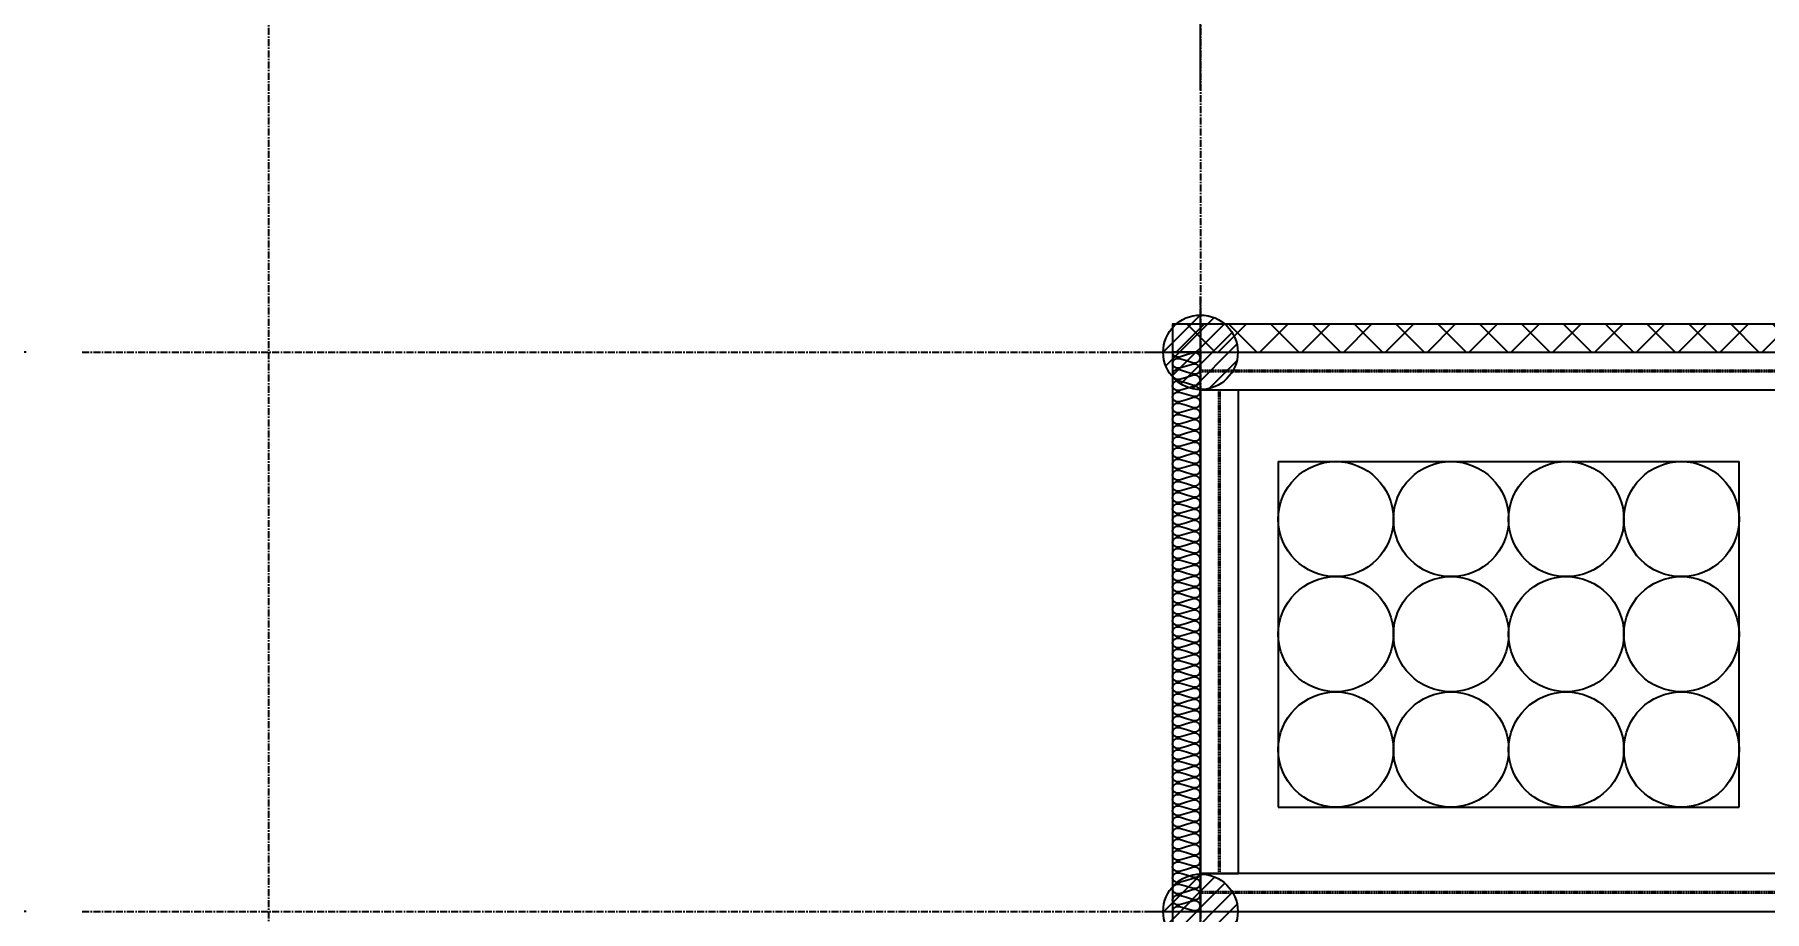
# Model space of a CAD drawing. Header units: millimetres. Extents: x 4080735 to 4152075, y -451436 to -400976.
# Drawn here: x 4093552 to 4102833, y -423662 to -418958 of the extents above; entities that cross this region are included whole.
import ezdxf

# ---------------------------------------------------------------- set-up
doc = ezdxf.new("R2010")
doc.units = ezdxf.units.MM
doc.header["$LTSCALE"] = 60
for name, pattern in [('120', [23, 20, -1, 1, -1]), ('CEN', [62, 60, -1, 0, -1]), ('CENTER', [2, 1.25, -0.25, 0.25, -0.25]), ('HIDDEN', [0.375, 0.25, -0.125])]:
    doc.linetypes.add(name, pattern=pattern)
doc.layers.get('Defpoints').update_dxf_attribs({"color": 140})
for name, color, linetype in [('1CEN', 1, 'CEN'), ('1ST FL FW1-2', 3, 'Continuous'), ('1ST FL W1', 3, 'Continuous'), ('CEN', 1, 'CENTER'), ('DIM-SCALE', 7, 'Continuous'), ('EQUIPMENT', 6, 'Continuous'), ('PILE', 4, 'Continuous')]:
    doc.layers.add(name, color=color, linetype=linetype)
doc.styles.add('돋움', font='')
doc.styles.get('돋움').set_extended_font_data('Dotum')
doc.dimstyles.new('일반도면_0060', dxfattribs={"dimtxt": 240, "dimasz": 240, "dimexe": 60, "dimexo": 300, "dimgap": 75, "dimtad": 1, "dimdec": 0, "dimzin": 0, "dimdsep": 46, "dimtxsty": '돋움', "dimcen": -300, "dimclrd": 7, "dimclre": 7, "dimclrt": 2, "dimadec": 8, "dimazin": 0, "dimtfac": 1, "dimtdec": 0, "dimtix": 1, "dimtmove": 2, "dimatfit": 3, "dimfxl": 1, "dimtolj": 1, "dimtzin": 0, "dimarcsym": 0})

# ---------------------------------------------------------------- blocks, each defined once
blk = doc.blocks.new('외각')
at = {"color": 8, "linetype": 'HIDDEN', "ltscale": 0.1}
for p, q in [((-15016.00000000172, 5022.101206041465), (-30016.00000000288, 5022.101206041465)), ((-15016.00000000172, 5014.611206041474), (-30016.00000000288, 5014.611206041474)), ((-29918.24500000049, 2322.856206041848), (-29918.24500000064, 4916.856206042808)), ((-29910.7550000005, 2322.856206041848), (-29910.75500000064, 4916.856206042808)), ((-15016.00000000172, 2225.101206042978), (-30016.00000000288, 2225.101206042978)), ((-15016.00000000172, 2217.611206042988), (-30016.00000000288, 2217.611206042988))]:
    blk.add_line(p, q, dxfattribs=at)
at = {"color": 8}
for points in [[(-15016.00000000284, 4916.856206042925), (-30016.00000000284, 4916.856206040829), (-30016.00000000284, 5119.856206041935), (-15016.00000000051, 5119.856206042925)], [(-29813.00000000049, 4916.856206042808), (-30016.00000000049, 4916.856206042808), (-30016.00000000049, 2322.856206042983), (-29813.00000000049, 2322.856206041644)], [(-15016.00000000284, 2322.856206042983), (-30016.00000000284, 2322.856206045079), (-30016.00000000284, 2119.856206043973), (-15016.00000000051, 2119.856206042983)]]:
    blk.add_lwpolyline(points, close=True, dxfattribs=at)
blk = doc.blocks.new('EQ')
at = {"layer": 'EQUIPMENT', "color": 253}
for p, q in [((-15312.62112392392, 20720.75178003008), (-15312.62112392392, 18866.75178003008)), ((-15312.62112392392, 20720.75178003008), (-12840.62112392392, 20720.75178003008)), ((-12840.62112392392, 18866.75178003008), (-12840.62112392392, 20720.75178003008)), ((-15312.62112392392, 18866.75178003008), (-12840.62112392392, 18866.75178003008))]:
    blk.add_line(p, q, dxfattribs=at)
for centre in [(-15003.62112392392, 20411.75178003008), (-14385.62112392392, 20411.75178003008), (-13767.62112392392, 20411.75178003008), (-13149.62112392392, 20411.75178003008), (-15003.62112392392, 19793.75178003008), (-14385.62112392392, 19793.75178003008), (-13767.62112392392, 19793.75178003008), (-13149.62112392392, 19793.75178003008), (-15003.62112392392, 19175.75178003008), (-14385.62112392392, 19175.75178003008), (-13767.62112392392, 19175.75178003008), (-13149.62112392392, 19175.75178003008)]:
    blk.add_circle(centre, 309.0000000000001, dxfattribs=at)
blk = doc.blocks.new('*D46')
at = {"layer": 'Defpoints', "color": 0, "transparency": 16777216}
for p in [(4093807.760404489, -414662.0759087551), (4091206.836881036, -420662.0759087551), (4093807.760404489, -420662.0759087551)]:
    blk.add_point(p, dxfattribs=at)
at = {"layer": 'DIM-SCALE', "color": 7, "lineweight": -2, "transparency": 16777216}
for p, q in [((4093507.760404489, -414662.0759087551), (4091146.836881036, -414662.0759087551)), ((4091206.836881036, -414902.0759087551), (4091206.836881036, -420422.0759087551)), ((4093507.760404489, -420662.0759087551), (4091146.836881036, -420662.0759087551))]:
    blk.add_line(p, q, dxfattribs=at)
at = {"layer": 'DIM-SCALE', "color": 7, "transparency": 16777216}
for points in [[(4091166.836881036, -414902.0759087551), (4091246.836881036, -414902.0759087551), (4091206.836881036, -414662.0759087551)], [(4091166.836881036, -420422.0759087551), (4091246.836881036, -420422.0759087551), (4091206.836881036, -420662.0759087551)]]:
    blk.add_solid(points, dxfattribs=at)
at = {"layer": 'DIM-SCALE', "color": 2, "transparency": 16777216, "insert": (4091011.674058783, -417662.0759087562), "char_height": 240, "attachment_point": 5, "rotation": 90, "style": '돋움'}
blk.add_mtext('\\A1;6000', dxfattribs=at)
blk = doc.blocks.new('*D47')
at = {"layer": 'Defpoints', "color": 0, "transparency": 16777216}
for p in [(4093807.760404489, -423662.0759087561), (4091206.836881036, -426662.0759087551), (4093807.760404489, -426662.0759087551)]:
    blk.add_point(p, dxfattribs=at)
at = {"layer": 'DIM-SCALE', "color": 7, "lineweight": -2, "transparency": 16777216}
for p, q in [((4093507.760404489, -423662.0759087561), (4091146.836881036, -423662.0759087561)), ((4091206.836881036, -423902.0759087561), (4091206.836881036, -426422.0759087551)), ((4093507.760404489, -426662.0759087551), (4091146.836881036, -426662.0759087551))]:
    blk.add_line(p, q, dxfattribs=at)
at = {"layer": 'DIM-SCALE', "color": 7, "transparency": 16777216}
for points in [[(4091166.836881036, -423902.0759087561), (4091246.836881036, -423902.0759087561), (4091206.836881036, -423662.0759087561)], [(4091166.836881036, -426422.0759087551), (4091246.836881036, -426422.0759087551), (4091206.836881036, -426662.0759087551)]]:
    blk.add_solid(points, dxfattribs=at)
at = {"layer": 'DIM-SCALE', "color": 2, "transparency": 16777216, "insert": (4091011.674058783, -425162.0759087566), "char_height": 240, "attachment_point": 5, "rotation": 90, "style": '돋움'}
blk.add_mtext('\\A1;3000', dxfattribs=at)
blk = doc.blocks.new('*D48')
at = {"layer": 'Defpoints', "color": 0, "transparency": 16777216}
for p in [(4093807.760404489, -420662.075908757), (4091206.836881036, -423662.0759087561), (4093807.760404489, -423662.0759087561)]:
    blk.add_point(p, dxfattribs=at)
at = {"layer": 'DIM-SCALE', "color": 7, "lineweight": -2, "transparency": 16777216}
for p, q in [((4093507.760404489, -420662.075908757), (4091146.836881036, -420662.075908757)), ((4091206.836881036, -420902.075908757), (4091206.836881036, -423422.0759087561)), ((4093507.760404489, -423662.0759087561), (4091146.836881036, -423662.0759087561))]:
    blk.add_line(p, q, dxfattribs=at)
at = {"layer": 'DIM-SCALE', "color": 7, "transparency": 16777216}
for points in [[(4091166.836881036, -420902.075908757), (4091246.836881036, -420902.075908757), (4091206.836881036, -420662.075908757)], [(4091166.836881036, -423422.0759087561), (4091246.836881036, -423422.0759087561), (4091206.836881036, -423662.0759087561)]]:
    blk.add_solid(points, dxfattribs=at)
at = {"layer": 'DIM-SCALE', "color": 2, "transparency": 16777216, "insert": (4091011.674058783, -422162.0759087576), "char_height": 240, "attachment_point": 5, "rotation": 90, "style": '돋움'}
blk.add_mtext('\\A1;3000', dxfattribs=at)
blk = doc.blocks.new('406.9X9')
at = {"layer": 'PILE', "linetype": 'ByBlock'}
h = blk.add_hatch(dxfattribs=at)
h.set_pattern_fill('ANSI31', color=256, scale=500, style=0)
h.set_pattern_definition([(45, (0, 0), (-44.19417382415921, 44.19417382415922), [])])
edge = h.paths.add_edge_path()
edge.add_arc((0, 0), 200, 0, 360)
at = {"layer": 'CEN', "linetype": '120', "ltscale": 0.1}
for p, q in [((-2.041279203118641e-13, -300.0000000002728), (1.36932592852984e-13, 299.9999999997272)), ((-300.0000000006585, -9.311919391659459e-10), (299.9999999993414, -9.314477345508195e-10))]:
    blk.add_line(p, q, dxfattribs=at)
at = {"layer": 'PILE', "linetype": 'ByBlock'}
blk.add_circle((0, 0), 200, dxfattribs=at)
blk = doc.blocks.new('*D64')
at = {"layer": 'Defpoints', "color": 0, "transparency": 16777216}
for p in [(4099807.760404487, -417959.3782484708), (4099807.760404487, -419555.8238352006), (4105807.760404496, -420362.1473873892)]:
    blk.add_point(p, dxfattribs=at)
at = {"layer": 'DIM-SCALE', "color": 7, "lineweight": -2, "transparency": 16777216}
for p, q in [((4099807.760404487, -419255.8238352006), (4099807.760404487, -417899.3782484708)), ((4105807.760404496, -420062.1473873892), (4105807.760404496, -417899.3782484708)), ((4105567.760404496, -417959.3782484708), (4100047.760404487, -417959.3782484708))]:
    blk.add_line(p, q, dxfattribs=at)
at = {"layer": 'DIM-SCALE', "color": 7, "transparency": 16777216}
for points in [[(4100047.760404487, -417919.3782484708), (4100047.760404487, -417999.3782484708), (4099807.760404487, -417959.3782484708)], [(4105567.760404496, -417919.3782484708), (4105567.760404496, -417999.3782484708), (4105807.760404496, -417959.3782484708)]]:
    blk.add_solid(points, dxfattribs=at)
at = {"layer": 'DIM-SCALE', "color": 2, "transparency": 16777216, "insert": (4102807.760404492, -417764.2154262185), "char_height": 240, "attachment_point": 5, "style": '돋움'}
blk.add_mtext('\\A1;6000', dxfattribs=at)

msp = doc.modelspace()

# ---------------------------------------------------------------- linework, layer by layer
at = {"layer": '1CEN', "color": 1, "linetype": 'CENTER', "ltscale": 0.5}
for p, q in [((4094807.760404488, -407162.0759087493), (4094807.760404488, -445662.0759087484)), ((4099807.760404488, -407162.0759087493), (4099807.760404488, -445662.0759087484))]:
    msp.add_line(p, q, dxfattribs=at)
at = {"layer": '1ST FL W1', "color": 8}
for p, q in [((4099657.7604045, -420662.3647368861), (4099657.839440681, -420662.147387389)), ((4099657.760404496, -420662.147387389), (4099657.7604045, -429512.005762872)), ((4099807.760404496, -420662.1473873889), (4099657.760404496, -420662.147387389)), ((4099663.7604045, -420678.8647368879), (4099657.7604045, -420662.3647368861)), ((4099657.7604045, -420722.3647368861), (4099663.7604045, -420705.8647368851)), ((4099678.7604045, -420687.8647368861), (4099663.7604045, -420678.8647368879)), ((4099663.7604045, -420705.8647368851), (4099678.7604045, -420695.3647368861)), ((4099695.2604045, -420687.8647368861), (4099678.7604045, -420687.8647368861)), ((4099678.7604045, -420695.3647368861), (4099695.2604045, -420695.3647368861)), ((4099732.7604045, -420676.6147368861), (4099695.2604045, -420687.8647368861)), ((4099695.2604045, -420695.3647368861), (4099732.7604045, -420706.6147368861)), ((4099770.2604045, -420665.3647368861), (4099732.7604045, -420676.6147368861)), ((4099732.7604045, -420706.6147368861), (4099770.2604045, -420717.8647368861)), ((4099786.7604045, -420665.3647368861), (4099770.2604045, -420665.3647368861)), ((4099801.7604045, -420675.8647368851), (4099786.7604045, -420665.3647368861)), ((4099786.7604045, -420717.8647368861), (4099801.7604045, -420708.8647368879)), ((4099807.7604045, -420692.3647368861), (4099801.7604045, -420675.8647368851)), ((4099801.7604045, -420708.8647368879), (4099807.7604045, -420692.3647368861)), ((4099807.7604045, -429662.003593428), (4099807.760404496, -420662.1473873889)), ((4099663.7604045, -420738.8647368879), (4099657.7604045, -420722.3647368861)), ((4099657.7604045, -420782.3647368861), (4099663.7604045, -420765.8647368851)), ((4099663.7604045, -420798.8647368879), (4099657.7604045, -420782.3647368861)), ((4099678.7604045, -420747.8647368861), (4099663.7604045, -420738.8647368879)), ((4099663.7604045, -420765.8647368851), (4099678.7604045, -420755.3647368861)), ((4099678.7604045, -420807.8647368861), (4099663.7604045, -420798.8647368879)), ((4099695.2604045, -420747.8647368861), (4099678.7604045, -420747.8647368861)), ((4099678.7604045, -420755.3647368861), (4099695.2604045, -420755.3647368861)), ((4099732.7604045, -420736.6147368861), (4099695.2604045, -420747.8647368861)), ((4099695.2604045, -420755.3647368861), (4099732.7604045, -420766.6147368861)), ((4099732.7604045, -420796.6147368861), (4099695.2604045, -420807.8647368861)), ((4099770.2604045, -420725.3647368861), (4099732.7604045, -420736.6147368861)), ((4099732.7604045, -420766.6147368861), (4099770.2604045, -420777.8647368861)), ((4099770.2604045, -420785.3647368861), (4099732.7604045, -420796.6147368861)), ((4099770.2604045, -420717.8647368861), (4099786.7604045, -420717.8647368861)), ((4099786.7604045, -420725.3647368861), (4099770.2604045, -420725.3647368861)), ((4099770.2604045, -420777.8647368861), (4099786.7604045, -420777.8647368861)), ((4099786.7604045, -420785.3647368861), (4099770.2604045, -420785.3647368861)), ((4099801.7604045, -420735.8647368851), (4099786.7604045, -420725.3647368861)), ((4099786.7604045, -420777.8647368861), (4099801.7604045, -420768.8647368879)), ((4099801.7604045, -420795.8647368851), (4099786.7604045, -420785.3647368861)), ((4099807.7604045, -420752.3647368861), (4099801.7604045, -420735.8647368851)), ((4099801.7604045, -420768.8647368879), (4099807.7604045, -420752.3647368861)), ((4099807.7604045, -420812.3647368861), (4099801.7604045, -420795.8647368851)), ((4099657.7604045, -420842.3647368861), (4099663.7604045, -420825.8647368851)), ((4099663.7604045, -420858.8647368879), (4099657.7604045, -420842.3647368861)), ((4099663.7604045, -420825.8647368851), (4099678.7604045, -420815.3647368861)), ((4099678.7604045, -420867.8647368861), (4099663.7604045, -420858.8647368879)), ((4099695.2604045, -420807.8647368861), (4099678.7604045, -420807.8647368861)), ((4099678.7604045, -420815.3647368861), (4099695.2604045, -420815.3647368861)), ((4099695.2604045, -420867.8647368861), (4099678.7604045, -420867.8647368861)), ((4099695.2604045, -420815.3647368861), (4099732.7604045, -420826.6147368861)), ((4099732.7604045, -420856.6147368861), (4099695.2604045, -420867.8647368861)), ((4099732.7604045, -420826.6147368861), (4099770.2604045, -420837.8647368861)), ((4099770.2604045, -420845.3647368861), (4099732.7604045, -420856.6147368861)), ((4099770.2604045, -420837.8647368861), (4099786.7604045, -420837.8647368861)), ((4099786.7604045, -420845.3647368861), (4099770.2604045, -420845.3647368861)), ((4099786.7604045, -420837.8647368861), (4099801.7604045, -420828.8647368879)), ((4099801.7604045, -420855.8647368851), (4099786.7604045, -420845.3647368861)), ((4099801.7604045, -420828.8647368879), (4099807.7604045, -420812.3647368861)), ((4099807.7604045, -420872.3647368861), (4099801.7604045, -420855.8647368851))]:
    msp.add_line(p, q, dxfattribs=at)
for points in [[(4099807.7604045, -421412.3468207177), (4099801.7604045, -421395.8468207168), (4099786.7604045, -421385.3468207177), (4099770.2604045, -421385.3468207177), (4099732.7604045, -421396.5968207177), (4099695.2604045, -421407.8468207177), (4099678.7604045, -421407.8468207177), (4099663.7604045, -421398.8468207196), (4099657.7604045, -421382.3468207177), (4099663.7604045, -421365.8468207168), (4099678.7604045, -421355.3468207177), (4099695.2604045, -421355.3468207177), (4099732.7604045, -421366.5968207177), (4099770.2604045, -421377.8468207177), (4099786.7604045, -421377.8468207177), (4099801.7604045, -421368.8468207196), (4099807.7604045, -421352.3468207177), (4099801.7604045, -421335.8468207168), (4099786.7604045, -421325.3468207177), (4099770.2604045, -421325.3468207177), (4099732.7604045, -421336.5968207177), (4099695.2604045, -421347.8468207177), (4099678.7604045, -421347.8468207177), (4099663.7604045, -421338.8468207196), (4099657.7604045, -421322.3468207177), (4099663.7604045, -421305.8468207168), (4099678.7604045, -421295.3468207177), (4099695.2604045, -421295.3468207177), (4099732.7604045, -421306.5968207177), (4099770.2604045, -421317.8468207177), (4099786.7604045, -421317.8468207177), (4099801.7604045, -421308.8468207196), (4099807.7604045, -421292.3468207177), (4099801.7604045, -421275.8468207168), (4099786.7604045, -421265.3468207177), (4099770.2604045, -421265.3468207177), (4099732.7604045, -421276.5968207177), (4099695.2604045, -421287.8468207177), (4099678.7604045, -421287.8468207177), (4099663.7604045, -421278.8468207196), (4099657.7604045, -421262.3468207177), (4099663.7604045, -421245.8468207168), (4099678.7604045, -421235.3468207177), (4099695.2604045, -421235.3468207177), (4099732.7604045, -421246.5968207177), (4099770.2604045, -421257.8468207177), (4099786.7604045, -421257.8468207177), (4099801.7604045, -421248.8468207196), (4099807.7604045, -421232.3468207177), (4099801.7604045, -421215.8468207168), (4099786.7604045, -421205.3468207177), (4099770.2604045, -421205.3468207177), (4099732.7604045, -421216.5968207177), (4099695.2604045, -421227.8468207177), (4099678.7604045, -421227.8468207177), (4099663.7604045, -421218.8468207196), (4099657.7604045, -421202.3468207177), (4099663.7604045, -421185.8468207168), (4099678.7604045, -421175.3468207177), (4099695.2604045, -421175.3468207177), (4099732.7604045, -421186.5968207177), (4099770.2604045, -421197.8468207177), (4099786.7604045, -421197.8468207177), (4099801.7604045, -421188.8468207196), (4099807.7604045, -421172.3468207177), (4099801.7604045, -421155.8468207168), (4099786.7604045, -421145.3468207177), (4099770.2604045, -421145.3468207177), (4099732.7604045, -421156.5968207177), (4099695.2604045, -421167.8468207177), (4099678.7604045, -421167.8468207177), (4099663.7604045, -421158.8468207196), (4099657.7604045, -421142.3468207177), (4099663.7604045, -421125.8468207168), (4099678.7604045, -421115.3468207177), (4099695.2604045, -421115.3468207177), (4099732.7604045, -421126.5968207177), (4099770.2604045, -421137.8468207177), (4099786.7604045, -421137.8468207177), (4099801.7604045, -421128.8468207196), (4099807.7604045, -421112.3468207177), (4099801.7604045, -421095.8468207168), (4099786.7604045, -421085.3468207177), (4099770.2604045, -421085.3468207177), (4099732.7604045, -421096.5968207177), (4099695.2604045, -421107.8468207177), (4099678.7604045, -421107.8468207177), (4099663.7604045, -421098.8468207196), (4099657.7604045, -421082.3468207177), (4099663.7604045, -421065.8468207168), (4099678.7604045, -421055.3468207177), (4099695.2604045, -421055.3468207177), (4099732.7604045, -421066.5968207177), (4099770.2604045, -421077.8468207177), (4099786.7604045, -421077.8468207177), (4099801.7604045, -421068.8468207196), (4099807.7604045, -421052.3468207177), (4099801.7604045, -421035.8468207168), (4099786.7604045, -421025.3468207177), (4099770.2604045, -421025.3468207177), (4099732.7604045, -421036.5968207177), (4099695.2604045, -421047.8468207177), (4099678.7604045, -421047.8468207177), (4099663.7604045, -421038.8468207196), (4099657.7604045, -421022.3468207177), (4099663.7604045, -421005.8468207168), (4099678.7604045, -420995.3468207177), (4099695.2604045, -420995.3468207177), (4099732.7604045, -421006.5968207177), (4099770.2604045, -421017.8468207177), (4099786.7604045, -421017.8468207177), (4099801.7604045, -421008.8468207196), (4099807.7604045, -420992.3468207177), (4099801.7604045, -420975.8468207168), (4099786.7604045, -420965.3468207177), (4099770.2604045, -420965.3468207177), (4099732.7604045, -420976.5968207177), (4099695.2604045, -420987.8468207177), (4099678.7604045, -420987.8468207177), (4099663.7604045, -420978.8468207196), (4099657.7604045, -420962.3468207177), (4099663.7604045, -420945.8468207168), (4099678.7604045, -420935.3468207177), (4099695.2604045, -420935.3468207177), (4099732.7604045, -420946.5968207177), (4099770.2604045, -420957.8468207177), (4099786.7604045, -420957.8468207177), (4099801.7604045, -420948.8468207196), (4099807.7604045, -420932.3468207177), (4099801.7604045, -420915.8468207168), (4099786.7604045, -420905.3468207177), (4099770.2604045, -420905.3468207177), (4099732.7604045, -420916.5968207177), (4099695.2604045, -420927.8468207177), (4099678.7604045, -420927.8468207177), (4099663.7604045, -420918.8468207196), (4099657.7604045, -420902.3468207177), (4099663.7604045, -420885.8468207168), (4099678.7604045, -420875.3468207177), (4099695.2604045, -420875.3468207177), (4099732.7604045, -420886.5968207177), (4099770.2604045, -420897.8468207177), (4099786.7604045, -420897.8468207177), (4099801.7604045, -420888.8468207196), (4099807.7604045, -420872.3468207177)], [(4099807.7604045, -421952.3289045494), (4099801.7604045, -421935.8289045485), (4099786.7604045, -421925.3289045494), (4099770.2604045, -421925.3289045494), (4099732.7604045, -421936.5789045494), (4099695.2604045, -421947.8289045494), (4099678.7604045, -421947.8289045494), (4099663.7604045, -421938.8289045513), (4099657.7604045, -421922.3289045494), (4099663.7604045, -421905.8289045485), (4099678.7604045, -421895.3289045494), (4099695.2604045, -421895.3289045494), (4099732.7604045, -421906.5789045494), (4099770.2604045, -421917.8289045494), (4099786.7604045, -421917.8289045494), (4099801.7604045, -421908.8289045513), (4099807.7604045, -421892.3289045494), (4099801.7604045, -421875.8289045485), (4099786.7604045, -421865.3289045494), (4099770.2604045, -421865.3289045494), (4099732.7604045, -421876.5789045494), (4099695.2604045, -421887.8289045494), (4099678.7604045, -421887.8289045494), (4099663.7604045, -421878.8289045513), (4099657.7604045, -421862.3289045494), (4099663.7604045, -421845.8289045485), (4099678.7604045, -421835.3289045494), (4099695.2604045, -421835.3289045494), (4099732.7604045, -421846.5789045494), (4099770.2604045, -421857.8289045494), (4099786.7604045, -421857.8289045494), (4099801.7604045, -421848.8289045513), (4099807.7604045, -421832.3289045494), (4099801.7604045, -421815.8289045485), (4099786.7604045, -421805.3289045494), (4099770.2604045, -421805.3289045494), (4099732.7604045, -421816.5789045494), (4099695.2604045, -421827.8289045494), (4099678.7604045, -421827.8289045494), (4099663.7604045, -421818.8289045513), (4099657.7604045, -421802.3289045494), (4099663.7604045, -421785.8289045485), (4099678.7604045, -421775.3289045494), (4099695.2604045, -421775.3289045494), (4099732.7604045, -421786.5789045494), (4099770.2604045, -421797.8289045494), (4099786.7604045, -421797.8289045494), (4099801.7604045, -421788.8289045513), (4099807.7604045, -421772.3289045494), (4099801.7604045, -421755.8289045485), (4099786.7604045, -421745.3289045494), (4099770.2604045, -421745.3289045494), (4099732.7604045, -421756.5789045494), (4099695.2604045, -421767.8289045494), (4099678.7604045, -421767.8289045494), (4099663.7604045, -421758.8289045513), (4099657.7604045, -421742.3289045494), (4099663.7604045, -421725.8289045485), (4099678.7604045, -421715.3289045494), (4099695.2604045, -421715.3289045494), (4099732.7604045, -421726.5789045494), (4099770.2604045, -421737.8289045494), (4099786.7604045, -421737.8289045494), (4099801.7604045, -421728.8289045513), (4099807.7604045, -421712.3289045494), (4099801.7604045, -421695.8289045485), (4099786.7604045, -421685.3289045494), (4099770.2604045, -421685.3289045494), (4099732.7604045, -421696.5789045494), (4099695.2604045, -421707.8289045494), (4099678.7604045, -421707.8289045494), (4099663.7604045, -421698.8289045513), (4099657.7604045, -421682.3289045494), (4099663.7604045, -421665.8289045485), (4099678.7604045, -421655.3289045494), (4099695.2604045, -421655.3289045494), (4099732.7604045, -421666.5789045494), (4099770.2604045, -421677.8289045494), (4099786.7604045, -421677.8289045494), (4099801.7604045, -421668.8289045513), (4099807.7604045, -421652.3289045494), (4099801.7604045, -421635.8289045485), (4099786.7604045, -421625.3289045494), (4099770.2604045, -421625.3289045494), (4099732.7604045, -421636.5789045494), (4099695.2604045, -421647.8289045494), (4099678.7604045, -421647.8289045494), (4099663.7604045, -421638.8289045513), (4099657.7604045, -421622.3289045494), (4099663.7604045, -421605.8289045485), (4099678.7604045, -421595.3289045494), (4099695.2604045, -421595.3289045494), (4099732.7604045, -421606.5789045494), (4099770.2604045, -421617.8289045494), (4099786.7604045, -421617.8289045494), (4099801.7604045, -421608.8289045513), (4099807.7604045, -421592.3289045494), (4099801.7604045, -421575.8289045485), (4099786.7604045, -421565.3289045494), (4099770.2604045, -421565.3289045494), (4099732.7604045, -421576.5789045494), (4099695.2604045, -421587.8289045494), (4099678.7604045, -421587.8289045494), (4099663.7604045, -421578.8289045513), (4099657.7604045, -421562.3289045494), (4099663.7604045, -421545.8289045485), (4099678.7604045, -421535.3289045494), (4099695.2604045, -421535.3289045494), (4099732.7604045, -421546.5789045494), (4099770.2604045, -421557.8289045494), (4099786.7604045, -421557.8289045494), (4099801.7604045, -421548.8289045513), (4099807.7604045, -421532.3289045494), (4099801.7604045, -421515.8289045485), (4099786.7604045, -421505.3289045494), (4099770.2604045, -421505.3289045494), (4099732.7604045, -421516.5789045494), (4099695.2604045, -421527.8289045494), (4099678.7604045, -421527.8289045494), (4099663.7604045, -421518.8289045513), (4099657.7604045, -421502.3289045494), (4099663.7604045, -421485.8289045485), (4099678.7604045, -421475.3289045494), (4099695.2604045, -421475.3289045494), (4099732.7604045, -421486.5789045494), (4099770.2604045, -421497.8289045494), (4099786.7604045, -421497.8289045494), (4099801.7604045, -421488.8289045513), (4099807.7604045, -421472.3289045494), (4099801.7604045, -421455.8289045485), (4099786.7604045, -421445.3289045494), (4099770.2604045, -421445.3289045494), (4099732.7604045, -421456.5789045494), (4099695.2604045, -421467.8289045494), (4099678.7604045, -421467.8289045494), (4099663.7604045, -421458.8289045513), (4099657.7604045, -421442.3289045494), (4099663.7604045, -421425.8289045485), (4099678.7604045, -421415.3289045494), (4099695.2604045, -421415.3289045494), (4099732.7604045, -421426.5789045494), (4099770.2604045, -421437.8289045494), (4099786.7604045, -421437.8289045494), (4099801.7604045, -421428.8289045513), (4099807.7604045, -421412.3289045494)], [(4099807.7604045, -422492.3109883811), (4099801.7604045, -422475.8109883802), (4099786.7604045, -422465.3109883811), (4099770.2604045, -422465.3109883811), (4099732.7604045, -422476.5609883811), (4099695.2604045, -422487.8109883811), (4099678.7604045, -422487.8109883811), (4099663.7604045, -422478.810988383), (4099657.7604045, -422462.3109883811), (4099663.7604045, -422445.8109883802), (4099678.7604045, -422435.3109883811), (4099695.2604045, -422435.3109883811), (4099732.7604045, -422446.5609883811), (4099770.2604045, -422457.8109883811), (4099786.7604045, -422457.8109883811), (4099801.7604045, -422448.810988383), (4099807.7604045, -422432.3109883811), (4099801.7604045, -422415.8109883802), (4099786.7604045, -422405.3109883811), (4099770.2604045, -422405.3109883811), (4099732.7604045, -422416.5609883811), (4099695.2604045, -422427.8109883811), (4099678.7604045, -422427.8109883811), (4099663.7604045, -422418.810988383), (4099657.7604045, -422402.3109883811), (4099663.7604045, -422385.8109883802), (4099678.7604045, -422375.3109883811), (4099695.2604045, -422375.3109883811), (4099732.7604045, -422386.5609883811), (4099770.2604045, -422397.8109883811), (4099786.7604045, -422397.8109883811), (4099801.7604045, -422388.810988383), (4099807.7604045, -422372.3109883811), (4099801.7604045, -422355.8109883802), (4099786.7604045, -422345.3109883811), (4099770.2604045, -422345.3109883811), (4099732.7604045, -422356.5609883811), (4099695.2604045, -422367.8109883811), (4099678.7604045, -422367.8109883811), (4099663.7604045, -422358.810988383), (4099657.7604045, -422342.3109883811), (4099663.7604045, -422325.8109883802), (4099678.7604045, -422315.3109883811), (4099695.2604045, -422315.3109883811), (4099732.7604045, -422326.5609883811), (4099770.2604045, -422337.8109883811), (4099786.7604045, -422337.8109883811), (4099801.7604045, -422328.810988383), (4099807.7604045, -422312.3109883811), (4099801.7604045, -422295.8109883802), (4099786.7604045, -422285.3109883811), (4099770.2604045, -422285.3109883811), (4099732.7604045, -422296.5609883811), (4099695.2604045, -422307.8109883811), (4099678.7604045, -422307.8109883811), (4099663.7604045, -422298.810988383), (4099657.7604045, -422282.3109883811), (4099663.7604045, -422265.8109883802), (4099678.7604045, -422255.3109883811), (4099695.2604045, -422255.3109883811), (4099732.7604045, -422266.5609883811), (4099770.2604045, -422277.8109883811), (4099786.7604045, -422277.8109883811), (4099801.7604045, -422268.810988383), (4099807.7604045, -422252.3109883811), (4099801.7604045, -422235.8109883802), (4099786.7604045, -422225.3109883811), (4099770.2604045, -422225.3109883811), (4099732.7604045, -422236.5609883811), (4099695.2604045, -422247.8109883811), (4099678.7604045, -422247.8109883811), (4099663.7604045, -422238.810988383), (4099657.7604045, -422222.3109883811), (4099663.7604045, -422205.8109883802), (4099678.7604045, -422195.3109883811), (4099695.2604045, -422195.3109883811), (4099732.7604045, -422206.5609883811), (4099770.2604045, -422217.8109883811), (4099786.7604045, -422217.8109883811), (4099801.7604045, -422208.810988383), (4099807.7604045, -422192.3109883811), (4099801.7604045, -422175.8109883802), (4099786.7604045, -422165.3109883811), (4099770.2604045, -422165.3109883811), (4099732.7604045, -422176.5609883811), (4099695.2604045, -422187.8109883811), (4099678.7604045, -422187.8109883811), (4099663.7604045, -422178.810988383), (4099657.7604045, -422162.3109883811), (4099663.7604045, -422145.8109883802), (4099678.7604045, -422135.3109883811), (4099695.2604045, -422135.3109883811), (4099732.7604045, -422146.5609883811), (4099770.2604045, -422157.8109883811), (4099786.7604045, -422157.8109883811), (4099801.7604045, -422148.810988383), (4099807.7604045, -422132.3109883811), (4099801.7604045, -422115.8109883802), (4099786.7604045, -422105.3109883811), (4099770.2604045, -422105.3109883811), (4099732.7604045, -422116.5609883811), (4099695.2604045, -422127.8109883811), (4099678.7604045, -422127.8109883811), (4099663.7604045, -422118.810988383), (4099657.7604045, -422102.3109883811), (4099663.7604045, -422085.8109883802), (4099678.7604045, -422075.3109883811), (4099695.2604045, -422075.3109883811), (4099732.7604045, -422086.5609883811), (4099770.2604045, -422097.8109883811), (4099786.7604045, -422097.8109883811), (4099801.7604045, -422088.810988383), (4099807.7604045, -422072.3109883811), (4099801.7604045, -422055.8109883802), (4099786.7604045, -422045.3109883811), (4099770.2604045, -422045.3109883811), (4099732.7604045, -422056.5609883811), (4099695.2604045, -422067.8109883811), (4099678.7604045, -422067.8109883811), (4099663.7604045, -422058.810988383), (4099657.7604045, -422042.3109883811), (4099663.7604045, -422025.8109883802), (4099678.7604045, -422015.3109883811), (4099695.2604045, -422015.3109883811), (4099732.7604045, -422026.5609883811), (4099770.2604045, -422037.8109883811), (4099786.7604045, -422037.8109883811), (4099801.7604045, -422028.810988383), (4099807.7604045, -422012.3109883811), (4099801.7604045, -421995.8109883802), (4099786.7604045, -421985.3109883811), (4099770.2604045, -421985.3109883811), (4099732.7604045, -421996.5609883811), (4099695.2604045, -422007.8109883811), (4099678.7604045, -422007.8109883811), (4099663.7604045, -421998.810988383), (4099657.7604045, -421982.3109883811), (4099663.7604045, -421965.8109883802), (4099678.7604045, -421955.3109883811), (4099695.2604045, -421955.3109883811), (4099732.7604045, -421966.5609883811), (4099770.2604045, -421977.8109883811), (4099786.7604045, -421977.8109883811), (4099801.7604045, -421968.810988383), (4099807.7604045, -421952.3109883811)], [(4099807.7604045, -423032.2930722128), (4099801.7604045, -423015.7930722118), (4099786.7604045, -423005.2930722128), (4099770.2604045, -423005.2930722128), (4099732.7604045, -423016.5430722128), (4099695.2604045, -423027.7930722128), (4099678.7604045, -423027.7930722128), (4099663.7604045, -423018.7930722146), (4099657.7604045, -423002.2930722128), (4099663.7604045, -422985.7930722118), (4099678.7604045, -422975.2930722128), (4099695.2604045, -422975.2930722128), (4099732.7604045, -422986.5430722128), (4099770.2604045, -422997.7930722128), (4099786.7604045, -422997.7930722128), (4099801.7604045, -422988.7930722146), (4099807.7604045, -422972.2930722128), (4099801.7604045, -422955.7930722118), (4099786.7604045, -422945.2930722128), (4099770.2604045, -422945.2930722128), (4099732.7604045, -422956.5430722128), (4099695.2604045, -422967.7930722128), (4099678.7604045, -422967.7930722128), (4099663.7604045, -422958.7930722146), (4099657.7604045, -422942.2930722128), (4099663.7604045, -422925.7930722118), (4099678.7604045, -422915.2930722128), (4099695.2604045, -422915.2930722128), (4099732.7604045, -422926.5430722128), (4099770.2604045, -422937.7930722128), (4099786.7604045, -422937.7930722128), (4099801.7604045, -422928.7930722146), (4099807.7604045, -422912.2930722128), (4099801.7604045, -422895.7930722118), (4099786.7604045, -422885.2930722128), (4099770.2604045, -422885.2930722128), (4099732.7604045, -422896.5430722128), (4099695.2604045, -422907.7930722128), (4099678.7604045, -422907.7930722128), (4099663.7604045, -422898.7930722146), (4099657.7604045, -422882.2930722128), (4099663.7604045, -422865.7930722118), (4099678.7604045, -422855.2930722128), (4099695.2604045, -422855.2930722128), (4099732.7604045, -422866.5430722128), (4099770.2604045, -422877.7930722128), (4099786.7604045, -422877.7930722128), (4099801.7604045, -422868.7930722146), (4099807.7604045, -422852.2930722128), (4099801.7604045, -422835.7930722118), (4099786.7604045, -422825.2930722128), (4099770.2604045, -422825.2930722128), (4099732.7604045, -422836.5430722128), (4099695.2604045, -422847.7930722128), (4099678.7604045, -422847.7930722128), (4099663.7604045, -422838.7930722146), (4099657.7604045, -422822.2930722128), (4099663.7604045, -422805.7930722118), (4099678.7604045, -422795.2930722128), (4099695.2604045, -422795.2930722128), (4099732.7604045, -422806.5430722128), (4099770.2604045, -422817.7930722128), (4099786.7604045, -422817.7930722128), (4099801.7604045, -422808.7930722146), (4099807.7604045, -422792.2930722128), (4099801.7604045, -422775.7930722118), (4099786.7604045, -422765.2930722128), (4099770.2604045, -422765.2930722128), (4099732.7604045, -422776.5430722128), (4099695.2604045, -422787.7930722128), (4099678.7604045, -422787.7930722128), (4099663.7604045, -422778.7930722146), (4099657.7604045, -422762.2930722128), (4099663.7604045, -422745.7930722118), (4099678.7604045, -422735.2930722128), (4099695.2604045, -422735.2930722128), (4099732.7604045, -422746.5430722128), (4099770.2604045, -422757.7930722128), (4099786.7604045, -422757.7930722128), (4099801.7604045, -422748.7930722146), (4099807.7604045, -422732.2930722128), (4099801.7604045, -422715.7930722118), (4099786.7604045, -422705.2930722128), (4099770.2604045, -422705.2930722128), (4099732.7604045, -422716.5430722128), (4099695.2604045, -422727.7930722128), (4099678.7604045, -422727.7930722128), (4099663.7604045, -422718.7930722146), (4099657.7604045, -422702.2930722128), (4099663.7604045, -422685.7930722118), (4099678.7604045, -422675.2930722128), (4099695.2604045, -422675.2930722128), (4099732.7604045, -422686.5430722128), (4099770.2604045, -422697.7930722128), (4099786.7604045, -422697.7930722128), (4099801.7604045, -422688.7930722146), (4099807.7604045, -422672.2930722128), (4099801.7604045, -422655.7930722118), (4099786.7604045, -422645.2930722128), (4099770.2604045, -422645.2930722128), (4099732.7604045, -422656.5430722128), (4099695.2604045, -422667.7930722128), (4099678.7604045, -422667.7930722128), (4099663.7604045, -422658.7930722146), (4099657.7604045, -422642.2930722128), (4099663.7604045, -422625.7930722118), (4099678.7604045, -422615.2930722128), (4099695.2604045, -422615.2930722128), (4099732.7604045, -422626.5430722128), (4099770.2604045, -422637.7930722128), (4099786.7604045, -422637.7930722128), (4099801.7604045, -422628.7930722146), (4099807.7604045, -422612.2930722128), (4099801.7604045, -422595.7930722118), (4099786.7604045, -422585.2930722128), (4099770.2604045, -422585.2930722128), (4099732.7604045, -422596.5430722128), (4099695.2604045, -422607.7930722128), (4099678.7604045, -422607.7930722128), (4099663.7604045, -422598.7930722146), (4099657.7604045, -422582.2930722128), (4099663.7604045, -422565.7930722118), (4099678.7604045, -422555.2930722128), (4099695.2604045, -422555.2930722128), (4099732.7604045, -422566.5430722128), (4099770.2604045, -422577.7930722128), (4099786.7604045, -422577.7930722128), (4099801.7604045, -422568.7930722146), (4099807.7604045, -422552.2930722128), (4099801.7604045, -422535.7930722118), (4099786.7604045, -422525.2930722128), (4099770.2604045, -422525.2930722128), (4099732.7604045, -422536.5430722128), (4099695.2604045, -422547.7930722128), (4099678.7604045, -422547.7930722128), (4099663.7604045, -422538.7930722146), (4099657.7604045, -422522.2930722128), (4099663.7604045, -422505.7930722118), (4099678.7604045, -422495.2930722128), (4099695.2604045, -422495.2930722128), (4099732.7604045, -422506.5430722128), (4099770.2604045, -422517.7930722128), (4099786.7604045, -422517.7930722128), (4099801.7604045, -422508.7930722146), (4099807.7604045, -422492.2930722128)], [(4099807.7604045, -423572.2751560445), (4099801.7604045, -423555.7751560435), (4099786.7604045, -423545.2751560445), (4099770.2604045, -423545.2751560445), (4099732.7604045, -423556.5251560445), (4099695.2604045, -423567.7751560445), (4099678.7604045, -423567.7751560445), (4099663.7604045, -423558.7751560463), (4099657.7604045, -423542.2751560445), (4099663.7604045, -423525.7751560435), (4099678.7604045, -423515.2751560445), (4099695.2604045, -423515.2751560445), (4099732.7604045, -423526.5251560445), (4099770.2604045, -423537.7751560445), (4099786.7604045, -423537.7751560445), (4099801.7604045, -423528.7751560463), (4099807.7604045, -423512.2751560445), (4099801.7604045, -423495.7751560435), (4099786.7604045, -423485.2751560445), (4099770.2604045, -423485.2751560445), (4099732.7604045, -423496.5251560445), (4099695.2604045, -423507.7751560445), (4099678.7604045, -423507.7751560445), (4099663.7604045, -423498.7751560463), (4099657.7604045, -423482.2751560445), (4099663.7604045, -423465.7751560435), (4099678.7604045, -423455.2751560445), (4099695.2604045, -423455.2751560445), (4099732.7604045, -423466.5251560445), (4099770.2604045, -423477.7751560445), (4099786.7604045, -423477.7751560445), (4099801.7604045, -423468.7751560463), (4099807.7604045, -423452.2751560445), (4099801.7604045, -423435.7751560435), (4099786.7604045, -423425.2751560445), (4099770.2604045, -423425.2751560445), (4099732.7604045, -423436.5251560445), (4099695.2604045, -423447.7751560445), (4099678.7604045, -423447.7751560445), (4099663.7604045, -423438.7751560463), (4099657.7604045, -423422.2751560445), (4099663.7604045, -423405.7751560435), (4099678.7604045, -423395.2751560445), (4099695.2604045, -423395.2751560445), (4099732.7604045, -423406.5251560445), (4099770.2604045, -423417.7751560445), (4099786.7604045, -423417.7751560445), (4099801.7604045, -423408.7751560463), (4099807.7604045, -423392.2751560445), (4099801.7604045, -423375.7751560435), (4099786.7604045, -423365.2751560445), (4099770.2604045, -423365.2751560445), (4099732.7604045, -423376.5251560445), (4099695.2604045, -423387.7751560445), (4099678.7604045, -423387.7751560445), (4099663.7604045, -423378.7751560463), (4099657.7604045, -423362.2751560445), (4099663.7604045, -423345.7751560435), (4099678.7604045, -423335.2751560445), (4099695.2604045, -423335.2751560445), (4099732.7604045, -423346.5251560445), (4099770.2604045, -423357.7751560445), (4099786.7604045, -423357.7751560445), (4099801.7604045, -423348.7751560463), (4099807.7604045, -423332.2751560445), (4099801.7604045, -423315.7751560435), (4099786.7604045, -423305.2751560445), (4099770.2604045, -423305.2751560445), (4099732.7604045, -423316.5251560445), (4099695.2604045, -423327.7751560445), (4099678.7604045, -423327.7751560445), (4099663.7604045, -423318.7751560463), (4099657.7604045, -423302.2751560445), (4099663.7604045, -423285.7751560435), (4099678.7604045, -423275.2751560445), (4099695.2604045, -423275.2751560445), (4099732.7604045, -423286.5251560445), (4099770.2604045, -423297.7751560445), (4099786.7604045, -423297.7751560445), (4099801.7604045, -423288.7751560463), (4099807.7604045, -423272.2751560445), (4099801.7604045, -423255.7751560435), (4099786.7604045, -423245.2751560445), (4099770.2604045, -423245.2751560445), (4099732.7604045, -423256.5251560445), (4099695.2604045, -423267.7751560445), (4099678.7604045, -423267.7751560445), (4099663.7604045, -423258.7751560463), (4099657.7604045, -423242.2751560445), (4099663.7604045, -423225.7751560435), (4099678.7604045, -423215.2751560445), (4099695.2604045, -423215.2751560445), (4099732.7604045, -423226.5251560445), (4099770.2604045, -423237.7751560445), (4099786.7604045, -423237.7751560445), (4099801.7604045, -423228.7751560463), (4099807.7604045, -423212.2751560445), (4099801.7604045, -423195.7751560435), (4099786.7604045, -423185.2751560445), (4099770.2604045, -423185.2751560445), (4099732.7604045, -423196.5251560445), (4099695.2604045, -423207.7751560445), (4099678.7604045, -423207.7751560445), (4099663.7604045, -423198.7751560463), (4099657.7604045, -423182.2751560445), (4099663.7604045, -423165.7751560435), (4099678.7604045, -423155.2751560445), (4099695.2604045, -423155.2751560445), (4099732.7604045, -423166.5251560445), (4099770.2604045, -423177.7751560445), (4099786.7604045, -423177.7751560445), (4099801.7604045, -423168.7751560463), (4099807.7604045, -423152.2751560445), (4099801.7604045, -423135.7751560435), (4099786.7604045, -423125.2751560445), (4099770.2604045, -423125.2751560445), (4099732.7604045, -423136.5251560445), (4099695.2604045, -423147.7751560445), (4099678.7604045, -423147.7751560445), (4099663.7604045, -423138.7751560463), (4099657.7604045, -423122.2751560445), (4099663.7604045, -423105.7751560435), (4099678.7604045, -423095.2751560445), (4099695.2604045, -423095.2751560445), (4099732.7604045, -423106.5251560445), (4099770.2604045, -423117.7751560445), (4099786.7604045, -423117.7751560445), (4099801.7604045, -423108.7751560463), (4099807.7604045, -423092.2751560445), (4099801.7604045, -423075.7751560435), (4099786.7604045, -423065.2751560445), (4099770.2604045, -423065.2751560445), (4099732.7604045, -423076.5251560445), (4099695.2604045, -423087.7751560445), (4099678.7604045, -423087.7751560445), (4099663.7604045, -423078.7751560463), (4099657.7604045, -423062.2751560445), (4099663.7604045, -423045.7751560435), (4099678.7604045, -423035.2751560445), (4099695.2604045, -423035.2751560445), (4099732.7604045, -423046.5251560445), (4099770.2604045, -423057.7751560445), (4099786.7604045, -423057.7751560445), (4099801.7604045, -423048.7751560463), (4099807.7604045, -423032.2751560445)], [(4099657.7604045, -423662.2572398761), (4099663.7604045, -423645.7572398752), (4099678.7604045, -423635.2572398761), (4099695.2604045, -423635.2572398761), (4099732.7604045, -423646.5072398761), (4099770.2604045, -423657.7572398761), (4099786.7604045, -423657.7572398761), (4099801.7604045, -423648.757239878), (4099807.7604045, -423632.2572398761), (4099801.7604045, -423615.7572398752), (4099786.7604045, -423605.2572398761), (4099770.2604045, -423605.2572398761), (4099732.7604045, -423616.5072398761), (4099695.2604045, -423627.7572398761), (4099678.7604045, -423627.7572398761), (4099663.7604045, -423618.757239878), (4099657.7604045, -423602.2572398761), (4099663.7604045, -423585.7572398752), (4099678.7604045, -423575.2572398761), (4099695.2604045, -423575.2572398761), (4099732.7604045, -423586.5072398761), (4099770.2604045, -423597.7572398761), (4099786.7604045, -423597.7572398761), (4099801.7604045, -423588.757239878), (4099807.7604045, -423572.2572398761)]]:
    msp.add_lwpolyline(points, dxfattribs=at)

# ---------------------------------------------------------------- block references
at = {"color": 8}
msp.add_blockref('외각', (4129823.760404499, -425782.0035934308), dxfattribs=at)

# ---------------------------------------------------------------- dimensions: what is measured, and where the dimension line sits
at = {"layer": 'DIM-SCALE'}
for base, p1, p2, picture, middle in [((4091206.836881036, -420662.0759087551), (4093807.760404488, -414662.0759087549), (4093807.760404488, -420662.0759087549), '*D46', (4091011.674058783, -417662.0759087562)), ((4091206.836881036, -423662.0759087561), (4093807.760404488, -420662.0759087568), (4093807.760404488, -423662.0759087558), '*D48', (4091011.674058783, -422162.0759087576)), ((4091206.836881036, -426662.0759087551), (4093807.760404488, -423662.0759087558), (4093807.760404488, -426662.0759087549), '*D47', (4091011.674058783, -425162.0759087566))]:
    dim = msp.add_linear_dim(base=base, p1=p1, p2=p2, angle=90, dimstyle='일반도면_0060', dxfattribs=at)
    dim.commit()
    dim.dimension.update_dxf_attribs({"geometry": picture, "text_midpoint": middle})

# ---------------------------------------------------------------- next in the draw order: block references
at = {"layer": 'EQUIPMENT', "color": 3}
msp.add_blockref('EQ', (4115537.760404503, -441968.7822776194), dxfattribs=at)

# ---------------------------------------------------------------- next in the draw order: hatches: boundary and pattern name
at = {"layer": '1ST FL FW1-2'}
h = msp.add_hatch(dxfattribs=at)
h.set_pattern_fill('ANSI37', color=8, scale=50)
h.set_pattern_definition([(45, (-108366.3274922878, 160913.1576123672), (-112.2532015133644, 112.2532015133644), []), (135, (-108366.3274922878, 160913.1576123672), (-112.2532015133644, -112.2532015133644), [])])
h.paths.add_polyline_path([(4114807.760404498, -420662.1473873879), (4114807.7604045, -414662.0035934289), (4120807.760404498, -414662.0035934289), (4120807.760404499, -421902.0035934308), (4120957.760404499, -421902.0035934308), (4120957.760404498, -414512.0035934289), (4114657.7604045, -414512.0035934289), (4114657.760404498, -420512.1473873879), (4099657.760404496, -420512.1473873889), (4099657.760404496, -420662.1473873889)])

# ---------------------------------------------------------------- next in the draw order: linework, layer by layer
at = {"layer": '1CEN', "color": 1, "linetype": 'CENTER', "ltscale": 0.5}
for p, q in [((4093807.760404488, -420662.0759087484), (4130807.760404488, -420662.0759087484)), ((4093807.760404488, -423662.0759087484), (4130807.760404488, -423662.0759087484))]:
    msp.add_line(p, q, dxfattribs=at)
at = {"layer": '1ST FL FW1-2', "color": 8}
msp.add_lwpolyline([(4120957.760404499, -421902.0035934308), (4120957.760404498, -414512.0035934289), (4114657.7604045, -414512.0035934289), (4114657.760404498, -420512.1473873879), (4099657.760404496, -420512.1473873889), (4099657.760404496, -420662.1473873889), (4114807.760404498, -420662.1473873879), (4114807.7604045, -414662.0035934289), (4120807.760404498, -414662.0035934289), (4120807.760404499, -421902.0035934308)], close=True, dxfattribs=at)

# ---------------------------------------------------------------- next in the draw order: block references
at = {"layer": 'DIM-SCALE'}
for p in [(4099807.760404496, -420662.1473873889), (4099807.760404497, -423662.0759087484)]:
    msp.add_blockref('406.9X9', p, dxfattribs=at)

# ---------------------------------------------------------------- next in the draw order: dimensions: what is measured, and where the dimension line sits
dim = msp.add_linear_dim(base=(4099807.760404487, -417959.3782484708), p1=(4105807.760404496, -420362.1473873892), p2=(4099807.760404487, -419555.8238352006), dimstyle='일반도면_0060', dxfattribs=at)
dim.commit()
dim.dimension.update_dxf_attribs({"geometry": '*D64', "text_midpoint": (4102807.760404492, -417764.2154262185)})

doc.saveas('drawing.dxf')
